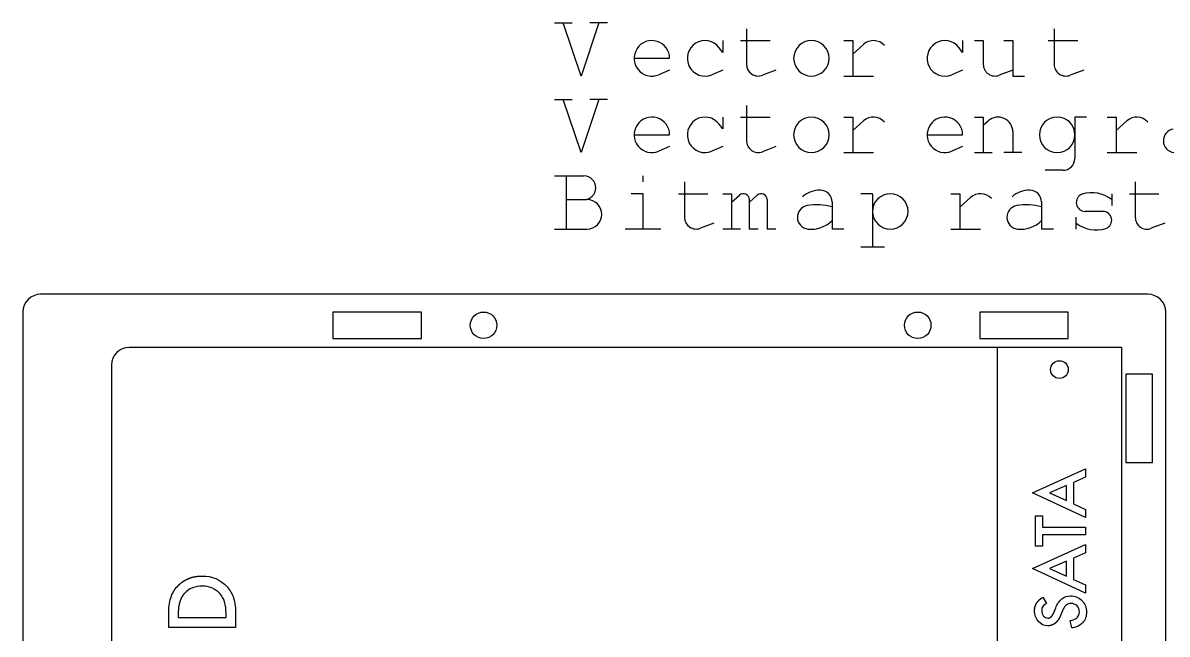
# Model space of a CAD drawing. Header units: millimetres. Extents: x 0 to 239, y -20 to 113.
# Drawn here: x 0 to 129.2, y 43.6 to 112.6 of the extents above; entities that cross this region are included whole.
import ezdxf

# ---------------------------------------------------------------- set-up
doc = ezdxf.new("R2010")
doc.units = ezdxf.units.MM
doc.layers.get('0').update_dxf_attribs({"lineweight": 25, "true_color": 0xffffff})
doc.layers.add('Text', color=7, linetype='Continuous', lineweight=25, true_color=0x000000)

msp = doc.modelspace()

# ---------------------------------------------------------------- linework, layer by layer
at = {"color": 1, "true_color": 0xff0000}
for p, q in [((127, 82), (2, 82)), ((0, 80), (0, 2)), ((45, 80), (35, 80)), ((35, 80), (35, 77)), ((45, 77), (45, 80)), ((118, 80), (108, 80)), ((108, 80), (108, 77)), ((118, 77), (118, 80)), ((129, 2), (129, 80)), ((35, 77), (45, 77)), ((108, 77), (118, 77)), ((127.5, 73), (124.5, 73)), ((124.5, 73), (124.5, 63)), ((127.5, 63), (127.5, 73)), ((124.5, 63), (127.5, 63))]:
    msp.add_line(p, q, dxfattribs=at)
at = {"color": 5, "true_color": 0x0000ff}
for p, q in [((110, 76), (12, 76)), ((110, 6), (110, 76)), ((124, 76), (110, 76)), ((124, 76), (124, 6)), ((10, 74), (10, 8))]:
    msp.add_line(p, q, dxfattribs=at)
at = {"color": 3, "true_color": 0x00ff00, "flags": 128}
for points in [[(118.58, 60.77), (118.58, 58.35), (119.95, 57.72), (119.95, 56.81), (113.95, 59.6), (119.95, 62.29), (119.95, 61.36)], [(117.78, 60.42), (115.86, 59.58), (117.78, 58.71)], [(115.1, 55.71), (119.95, 55.71), (119.95, 54.85), (115.1, 54.85), (115.1, 53.56), (114.3, 53.56), (114.3, 57), (115.1, 57)], [(118.58, 52.23), (118.58, 49.82), (119.95, 49.19), (119.95, 48.27), (113.95, 51.06), (119.95, 53.76), (119.95, 52.83)], [(117.78, 51.89), (115.86, 51.05), (117.78, 50.17)]]:
    msp.add_lwpolyline(points, close=True, dxfattribs=at)
for points in [[(24, 44.37), (16.47, 44.37), (16.47, 45.95, -0.079124), (16.7, 47.75, -0.111818), (17.44, 49.03), (17.45, 49.04), (17.46, 49.05), (17.47, 49.06), (17.48, 49.07), (17.48, 49.07), (17.49, 49.08), (17.5, 49.09), (17.51, 49.1), (17.52, 49.11), (17.53, 49.12), (17.54, 49.13), (17.54, 49.14), (17.55, 49.15), (17.56, 49.15), (17.57, 49.16), (17.58, 49.17), (17.59, 49.18), (17.6, 49.19), (17.6, 49.2), (17.61, 49.2), (17.62, 49.21), (17.63, 49.22), (17.64, 49.23), (17.65, 49.24), (17.66, 49.25), (17.67, 49.25), (17.67, 49.26), (17.68, 49.27), (17.69, 49.28), (17.7, 49.29), (17.71, 49.29), (17.72, 49.3), (17.73, 49.31), (17.74, 49.32), (17.75, 49.33), (17.76, 49.33), (17.76, 49.34), (17.77, 49.35), (17.78, 49.36), (17.79, 49.37), (17.8, 49.37), (17.81, 49.38), (17.82, 49.39), (17.83, 49.4), (17.84, 49.4), (17.85, 49.41), (17.86, 49.42), (17.87, 49.43), (17.87, 49.43), (17.88, 49.44), (17.89, 49.45), (17.9, 49.46), (17.91, 49.46), (17.92, 49.47), (17.93, 49.48), (17.94, 49.48), (17.95, 49.49), (17.96, 49.5), (17.97, 49.5), (17.98, 49.51), (17.99, 49.52), (18, 49.53), (18.01, 49.53), (18.02, 49.54), (18.03, 49.55), (18.04, 49.55), (18.05, 49.56), (18.05, 49.57), (18.06, 49.57), (18.07, 49.58), (18.08, 49.59), (18.09, 49.59), (18.1, 49.6), (18.11, 49.61), (18.12, 49.61), (18.13, 49.62), (18.14, 49.63), (18.15, 49.63), (18.16, 49.64), (18.17, 49.64), (18.18, 49.65), (18.19, 49.66), (18.2, 49.66), (18.21, 49.67), (18.22, 49.68), (18.23, 49.68), (18.24, 49.69), (18.25, 49.69), (18.26, 49.7), (18.27, 49.71), (18.28, 49.71), (18.29, 49.72), (18.3, 49.72), (18.31, 49.73), (18.32, 49.73), (18.33, 49.74), (18.34, 49.75), (18.35, 49.75), (18.36, 49.76), (18.38, 49.76), (18.39, 49.77), (18.4, 49.77), (18.41, 49.78), (18.42, 49.78), (18.43, 49.79), (18.44, 49.79), (18.45, 49.8), (18.46, 49.81), (18.47, 49.81), (18.48, 49.82), (18.49, 49.82), (18.5, 49.83), (18.51, 49.83), (18.52, 49.84), (18.53, 49.84), (18.54, 49.85), (18.55, 49.85), (18.56, 49.86), (18.58, 49.86), (18.59, 49.87), (18.6, 49.87), (18.61, 49.88), (18.62, 49.88), (18.63, 49.89), (18.64, 49.89), (18.65, 49.89), (18.66, 49.9), (18.67, 49.9), (18.68, 49.91), (18.69, 49.91), (18.71, 49.92), (18.72, 49.92), (18.73, 49.93), (18.74, 49.93), (18.75, 49.93), (18.76, 49.94), (18.77, 49.94), (18.78, 49.95), (18.79, 49.95), (18.81, 49.96), (18.82, 49.96), (18.83, 49.96), (18.84, 49.97), (18.85, 49.97), (18.86, 49.98), (18.87, 49.98), (18.88, 49.98), (18.9, 49.99), (18.91, 49.99), (18.92, 50), (18.93, 50), (18.94, 50), (18.95, 50.01), (18.96, 50.01), (18.97, 50.01), (18.99, 50.02), (19, 50.02), (19.01, 50.02), (19.02, 50.03), (19.03, 50.03), (19.04, 50.03), (19.06, 50.04), (19.07, 50.04), (19.08, 50.04), (19.09, 50.05), (19.1, 50.05), (19.11, 50.05), (19.13, 50.06), (19.14, 50.06), (19.15, 50.06), (19.16, 50.07), (19.17, 50.07), (19.18, 50.07), (19.2, 50.08), (19.21, 50.08), (19.22, 50.08), (19.23, 50.08), (19.24, 50.09), (19.26, 50.09), (19.27, 50.09), (19.28, 50.09), (19.29, 50.1), (19.3, 50.1), (19.32, 50.1), (19.33, 50.11), (19.34, 50.11), (19.35, 50.11), (19.36, 50.11), (19.38, 50.12), (19.39, 50.12), (19.4, 50.12), (19.41, 50.12), (19.43, 50.12), (19.44, 50.13), (19.45, 50.13), (19.46, 50.13), (19.47, 50.13), (19.49, 50.14), (19.5, 50.14), (19.51, 50.14), (19.52, 50.14), (19.54, 50.14), (19.55, 50.15), (19.56, 50.15), (19.57, 50.15), (19.59, 50.15), (19.6, 50.15), (19.61, 50.15), (19.62, 50.16), (19.64, 50.16), (19.65, 50.16), (19.66, 50.16), (19.67, 50.16), (19.69, 50.16), (19.7, 50.17), (19.71, 50.17), (19.72, 50.17), (19.74, 50.17), (19.75, 50.17), (19.76, 50.17), (19.78, 50.17), (19.79, 50.17), (19.8, 50.18), (19.81, 50.18), (19.83, 50.18), (19.84, 50.18), (19.85, 50.18), (19.87, 50.18), (19.88, 50.18), (19.89, 50.18), (19.9, 50.18), (19.92, 50.18), (19.93, 50.19), (19.94, 50.19), (19.96, 50.19), (19.97, 50.19), (19.98, 50.19), (20, 50.19), (20.01, 50.19), (20.02, 50.19), (20.04, 50.19), (20.05, 50.19), (20.06, 50.19), (20.08, 50.19), (20.09, 50.19), (20.1, 50.19), (20.12, 50.19), (20.13, 50.19), (20.14, 50.19), (20.16, 50.19), (20.17, 50.19), (20.18, 50.19), (20.2, 50.19), (20.21, 50.19), (20.22, 50.19), (20.24, 50.19, -0.225204), (23.04, 48.98, -0.105475), (23.79, 47.7, -0.077095), (24, 45.93)], [(22.93, 45.51), (22.93, 46.02, 0.075495), (22.77, 47.29, 0.104151), (22.23, 48.21, 0.220288), (20.24, 49.05, 0.217523), (18.23, 48.22), (18.22, 48.21), (18.22, 48.21), (18.21, 48.2), (18.21, 48.2), (18.2, 48.19), (18.2, 48.19), (18.19, 48.18), (18.19, 48.17), (18.18, 48.17), (18.18, 48.16), (18.17, 48.16), (18.16, 48.15), (18.16, 48.14), (18.15, 48.14), (18.15, 48.13), (18.14, 48.12), (18.14, 48.12), (18.13, 48.11), (18.13, 48.11), (18.12, 48.1), (18.12, 48.09), (18.11, 48.09), (18.11, 48.08), (18.11, 48.07), (18.1, 48.07), (18.1, 48.06), (18.09, 48.06), (18.09, 48.05), (18.08, 48.04), (18.08, 48.04), (18.07, 48.03), (18.07, 48.02), (18.06, 48.02), (18.06, 48.01), (18.05, 48), (18.05, 48), (18.04, 47.99), (18.04, 47.98), (18.03, 47.98), (18.03, 47.97), (18.03, 47.96), (18.02, 47.96), (18.02, 47.95), (18.01, 47.94), (18.01, 47.94), (18, 47.93), (18, 47.92), (17.99, 47.92), (17.99, 47.91), (17.99, 47.9), (17.98, 47.9), (17.98, 47.89), (17.97, 47.88), (17.97, 47.87), (17.96, 47.87), (17.96, 47.86), (17.96, 47.85), (17.95, 47.85), (17.95, 47.84), (17.94, 47.83), (17.94, 47.82), (17.94, 47.82), (17.93, 47.81), (17.93, 47.8), (17.92, 47.8), (17.92, 47.79), (17.92, 47.78), (17.91, 47.77), (17.91, 47.77), (17.9, 47.76), (17.9, 47.75), (17.9, 47.75), (17.89, 47.74), (17.89, 47.73), (17.88, 47.72), (17.88, 47.72), (17.88, 47.71), (17.87, 47.7), (17.87, 47.69), (17.87, 47.69), (17.86, 47.68), (17.86, 47.67), (17.85, 47.66), (17.85, 47.65), (17.85, 47.65), (17.84, 47.64), (17.84, 47.63), (17.84, 47.62), (17.83, 47.62), (17.83, 47.61), (17.83, 47.6), (17.82, 47.59), (17.82, 47.59), (17.82, 47.58), (17.81, 47.57), (17.81, 47.56), (17.81, 47.55), (17.8, 47.55), (17.8, 47.54), (17.8, 47.53), (17.79, 47.52), (17.79, 47.51), (17.79, 47.51), (17.78, 47.5), (17.78, 47.49), (17.78, 47.48), (17.77, 47.47), (17.77, 47.47), (17.77, 47.46), (17.76, 47.45), (17.76, 47.44), (17.76, 47.43), (17.76, 47.42), (17.75, 47.42), (17.75, 47.41), (17.75, 47.4), (17.74, 47.39), (17.74, 47.38), (17.74, 47.37), (17.73, 47.37), (17.73, 47.36), (17.73, 47.35), (17.73, 47.34), (17.72, 47.33), (17.72, 47.32), (17.72, 47.32), (17.72, 47.31), (17.71, 47.3), (17.71, 47.29), (17.71, 47.28), (17.7, 47.27), (17.7, 47.26), (17.7, 47.25), (17.7, 47.25), (17.69, 47.24), (17.69, 47.23), (17.69, 47.22), (17.69, 47.21), (17.68, 47.2), (17.68, 47.19), (17.68, 47.18), (17.68, 47.18), (17.67, 47.17), (17.67, 47.16), (17.67, 47.15), (17.67, 47.14), (17.67, 47.13), (17.66, 47.12), (17.66, 47.11), (17.66, 47.1), (17.66, 47.09), (17.65, 47.09), (17.65, 47.08), (17.65, 47.07), (17.65, 47.06), (17.65, 47.05), (17.64, 47.04), (17.64, 47.03), (17.64, 47.02), (17.64, 47.01), (17.64, 47), (17.63, 46.99), (17.63, 46.98), (17.63, 46.97), (17.63, 46.97), (17.63, 46.96), (17.62, 46.95), (17.62, 46.94), (17.62, 46.93), (17.62, 46.92), (17.62, 46.91), (17.61, 46.9), (17.61, 46.89), (17.61, 46.88), (17.61, 46.87), (17.61, 46.86), (17.61, 46.85), (17.6, 46.84), (17.6, 46.83), (17.6, 46.82), (17.6, 46.81), (17.6, 46.8), (17.6, 46.79), (17.59, 46.78), (17.59, 46.77), (17.59, 46.76), (17.59, 46.75), (17.59, 46.74), (17.59, 46.73), (17.59, 46.72), (17.58, 46.71), (17.58, 46.7), (17.58, 46.69), (17.58, 46.68), (17.58, 46.67), (17.58, 46.66), (17.58, 46.65), (17.58, 46.64), (17.57, 46.63), (17.57, 46.62), (17.57, 46.61), (17.57, 46.6), (17.57, 46.59), (17.57, 46.58), (17.57, 46.57), (17.57, 46.56), (17.57, 46.55), (17.56, 46.54), (17.56, 46.53), (17.56, 46.52), (17.56, 46.51), (17.56, 46.5), (17.56, 46.49), (17.56, 46.48), (17.56, 46.47), (17.56, 46.46), (17.56, 46.45), (17.56, 46.44), (17.55, 46.43), (17.55, 46.42), (17.55, 46.41), (17.55, 46.4), (17.55, 46.38), (17.55, 46.37), (17.55, 46.36), (17.55, 46.35), (17.55, 46.34), (17.55, 46.33), (17.55, 46.32), (17.55, 46.31), (17.55, 46.3), (17.55, 46.29), (17.55, 46.28), (17.55, 46.27), (17.55, 46.26), (17.54, 46.24), (17.54, 46.23), (17.54, 46.22), (17.54, 46.21), (17.54, 46.2), (17.54, 46.19), (17.54, 46.18), (17.54, 46.17), (17.54, 46.16), (17.54, 46.15), (17.54, 46.13), (17.54, 46.12), (17.54, 46.11), (17.54, 46.1), (17.54, 46.09), (17.54, 46.08), (17.54, 46.07), (17.54, 46.06), (17.54, 46.04), (17.54, 46.03), (17.54, 46.02), (17.54, 45.51)], [(115.14, 47.8), (115.55, 47.11, 0.122524), (115.12, 46.74, 0.143942), (115, 46.27, 0.184588), (115.2, 45.68, 0.232304), (115.7, 45.45), (115.7, 45.45), (115.7, 45.45), (115.71, 45.45), (115.71, 45.45), (115.71, 45.45), (115.72, 45.45), (115.72, 45.45), (115.72, 45.45), (115.73, 45.45), (115.73, 45.45), (115.73, 45.45), (115.73, 45.45), (115.74, 45.45), (115.74, 45.45), (115.74, 45.45), (115.75, 45.45), (115.75, 45.45), (115.75, 45.45), (115.76, 45.45), (115.76, 45.45), (115.76, 45.45), (115.77, 45.45), (115.77, 45.45), (115.77, 45.45), (115.78, 45.45), (115.78, 45.45), (115.78, 45.45), (115.78, 45.45), (115.79, 45.45), (115.79, 45.46), (115.79, 45.46), (115.8, 45.46), (115.8, 45.46), (115.8, 45.46), (115.81, 45.46), (115.81, 45.46), (115.81, 45.46), (115.82, 45.46), (115.82, 45.46), (115.82, 45.46), (115.82, 45.46), (115.83, 45.46), (115.83, 45.46), (115.83, 45.47), (115.84, 45.47), (115.84, 45.47), (115.84, 45.47), (115.85, 45.47), (115.85, 45.47), (115.85, 45.47), (115.85, 45.47), (115.86, 45.47), (115.86, 45.47), (115.86, 45.47), (115.87, 45.48), (115.87, 45.48), (115.87, 45.48), (115.88, 45.48), (115.88, 45.48), (115.88, 45.48), (115.88, 45.48), (115.89, 45.48), (115.89, 45.48), (115.89, 45.49), (115.9, 45.49), (115.9, 45.49), (115.9, 45.49), (115.9, 45.49), (115.91, 45.49), (115.91, 45.49), (115.91, 45.49), (115.92, 45.5), (115.92, 45.5), (115.92, 45.5), (115.92, 45.5), (115.93, 45.5), (115.93, 45.5), (115.93, 45.5), (115.94, 45.51), (115.94, 45.51), (115.94, 45.51), (115.94, 45.51), (115.95, 45.51), (115.95, 45.51), (115.95, 45.51), (115.96, 45.52), (115.96, 45.52), (115.96, 45.52), (115.96, 45.52), (115.97, 45.52), (115.97, 45.52), (115.97, 45.53), (115.98, 45.53), (115.98, 45.53), (115.98, 45.53), (115.98, 45.53), (115.99, 45.54), (115.99, 45.54), (115.99, 45.54), (115.99, 45.54), (116, 45.54), (116, 45.54), (116, 45.55), (116.01, 45.55), (116.01, 45.55), (116.01, 45.55), (116.01, 45.55), (116.02, 45.56), (116.02, 45.56), (116.02, 45.56), (116.02, 45.56), (116.03, 45.56), (116.03, 45.57), (116.03, 45.57), (116.04, 45.57), (116.04, 45.57), (116.04, 45.58), (116.04, 45.58), (116.05, 45.58), (116.05, 45.58), (116.05, 45.58), (116.05, 45.59), (116.06, 45.59), (116.06, 45.59), (116.06, 45.59), (116.06, 45.6), (116.07, 45.6), (116.07, 45.6), (116.07, 45.6), (116.07, 45.61), (116.08, 45.61), (116.08, 45.61), (116.08, 45.61), (116.08, 45.62), (116.09, 45.62), (116.09, 45.62), (116.09, 45.62), (116.1, 45.63), (116.1, 45.63), (116.1, 45.63), (116.1, 45.63), (116.11, 45.64), (116.11, 45.64), (116.11, 45.64), (116.11, 45.64), (116.12, 45.65), (116.12, 45.65), (116.12, 45.65), (116.12, 45.66), (116.13, 45.66), (116.13, 45.66), (116.13, 45.66), (116.13, 45.67), (116.14, 45.67), (116.14, 45.67), (116.14, 45.68), (116.14, 45.68), (116.15, 45.68), (116.15, 45.68), (116.15, 45.69), (116.15, 45.69), (116.16, 45.69), (116.16, 45.7), (116.16, 45.7), (116.16, 45.7), (116.16, 45.71), (116.17, 45.71), (116.17, 45.71), (116.17, 45.71), (116.17, 45.72), (116.18, 45.72), (116.18, 45.72), (116.18, 45.73), (116.18, 45.73), (116.19, 45.73), (116.19, 45.74), (116.19, 45.74), (116.19, 45.74), (116.2, 45.75), (116.2, 45.75), (116.2, 45.75), (116.2, 45.76), (116.21, 45.76), (116.21, 45.76), (116.21, 45.77), (116.21, 45.77), (116.21, 45.77), (116.22, 45.78), (116.22, 45.78), (116.22, 45.79), (116.22, 45.79), (116.23, 45.79), (116.23, 45.8), (116.23, 45.8), (116.23, 45.8), (116.23, 45.81), (116.24, 45.81), (116.24, 45.81), (116.24, 45.82), (116.24, 45.82), (116.25, 45.83), (116.25, 45.83), (116.25, 45.83), (116.25, 45.84), (116.26, 45.84), (116.26, 45.84), (116.26, 45.85), (116.26, 45.85), (116.26, 45.86), (116.27, 45.86), (116.27, 45.86), (116.27, 45.87), (116.27, 45.87), (116.27, 45.88), (116.28, 45.88), (116.28, 45.88), (116.28, 45.89), (116.28, 45.89), (116.29, 45.9), (116.29, 45.9), (116.29, 45.9), (116.29, 45.91), (116.29, 45.91), (116.3, 45.92), (116.3, 45.92), (116.3, 45.93), (116.3, 45.93), (116.3, 45.93), (116.31, 45.94), (116.31, 45.94), (116.31, 45.95), (116.31, 45.95), (116.32, 45.96), (116.32, 45.96), (116.32, 45.96), (116.32, 45.97), (116.32, 45.97), (116.33, 45.98), (116.33, 45.98), (116.33, 45.99), (116.33, 45.99), (116.33, 46), (116.34, 46), (116.34, 46.01), (116.34, 46.01), (116.34, 46.01), (116.34, 46.02), (116.35, 46.02), (116.35, 46.03), (116.35, 46.03), (116.35, 46.04), (116.35, 46.04), (116.36, 46.05), (116.36, 46.05), (116.36, 46.06), (116.36, 46.06), (116.59, 46.62, -0.128207), (117.27, 47.63, -0.173865), (118.25, 47.95, -0.210026), (119.54, 47.43, -0.203866), (120.05, 46.13, -0.192545), (119.62, 44.92, -0.174768), (118.39, 44.33), (118.2, 45.19, 0.124059), (118.89, 45.4, 0.255388), (119.25, 46.16, 0.208965), (118.99, 46.83, 0.204754), (118.31, 47.09, 0.080879), (118.01, 47.04, 0.095521), (117.76, 46.9, 0.072892), (117.54, 46.65, 0.042866), (117.35, 46.28), (117.12, 45.74), (117.12, 45.73), (117.11, 45.72), (117.11, 45.71), (117.11, 45.7), (117.1, 45.69), (117.1, 45.69), (117.1, 45.68), (117.09, 45.67), (117.09, 45.66), (117.08, 45.65), (117.08, 45.64), (117.08, 45.63), (117.07, 45.62), (117.07, 45.62), (117.06, 45.61), (117.06, 45.6), (117.06, 45.59), (117.05, 45.58), (117.05, 45.57), (117.04, 45.57), (117.04, 45.56), (117.03, 45.55), (117.03, 45.54), (117.03, 45.53), (117.02, 45.52), (117.02, 45.52), (117.01, 45.51), (117.01, 45.5), (117.01, 45.49), (117, 45.48), (117, 45.48), (116.99, 45.47), (116.99, 45.46), (116.98, 45.45), (116.98, 45.44), (116.98, 45.44), (116.97, 45.43), (116.97, 45.42), (116.96, 45.41), (116.96, 45.41), (116.95, 45.4), (116.95, 45.39), (116.95, 45.38), (116.94, 45.38), (116.94, 45.37), (116.93, 45.36), (116.93, 45.35), (116.92, 45.35), (116.92, 45.34), (116.91, 45.33), (116.91, 45.32), (116.9, 45.32), (116.9, 45.31), (116.9, 45.3), (116.89, 45.29), (116.89, 45.29), (116.88, 45.28), (116.88, 45.27), (116.87, 45.27), (116.87, 45.26), (116.86, 45.25), (116.86, 45.25), (116.85, 45.24), (116.85, 45.23), (116.84, 45.23), (116.84, 45.22), (116.83, 45.21), (116.83, 45.21), (116.83, 45.2), (116.82, 45.19), (116.82, 45.19), (116.81, 45.18), (116.81, 45.17), (116.8, 45.17), (116.8, 45.16), (116.79, 45.15), (116.79, 45.15), (116.78, 45.14), (116.78, 45.13), (116.77, 45.13), (116.77, 45.12), (116.76, 45.12), (116.76, 45.11), (116.75, 45.1), (116.75, 45.1), (116.74, 45.09), (116.74, 45.09), (116.73, 45.08), (116.73, 45.07), (116.72, 45.07), (116.72, 45.06), (116.71, 45.06), (116.71, 45.05), (116.7, 45.04), (116.7, 45.04), (116.69, 45.03), (116.69, 45.03), (116.68, 45.02), (116.68, 45.02), (116.67, 45.01), (116.67, 45.01), (116.66, 45), (116.65, 44.99), (116.65, 44.99), (116.64, 44.98), (116.64, 44.98), (116.63, 44.97), (116.63, 44.97), (116.62, 44.96), (116.62, 44.96), (116.61, 44.95), (116.61, 44.95), (116.6, 44.94), (116.6, 44.94), (116.59, 44.93), (116.59, 44.93), (116.58, 44.92), (116.57, 44.92), (116.57, 44.91), (116.56, 44.91), (116.56, 44.9), (116.55, 44.9), (116.55, 44.89), (116.54, 44.89), (116.54, 44.88), (116.53, 44.88), (116.52, 44.87), (116.52, 44.87), (116.51, 44.87), (116.51, 44.86), (116.5, 44.86), (116.5, 44.85), (116.49, 44.85), (116.49, 44.84), (116.48, 44.84), (116.47, 44.84), (116.47, 44.83), (116.46, 44.83), (116.46, 44.82), (116.45, 44.82), (116.45, 44.81), (116.44, 44.81), (116.43, 44.81), (116.43, 44.8), (116.42, 44.8), (116.42, 44.79), (116.41, 44.79), (116.4, 44.79), (116.4, 44.78), (116.39, 44.78), (116.39, 44.78), (116.38, 44.77), (116.37, 44.77), (116.37, 44.76), (116.36, 44.76), (116.36, 44.76), (116.35, 44.75), (116.35, 44.75), (116.34, 44.75), (116.33, 44.74), (116.33, 44.74), (116.32, 44.74), (116.31, 44.73), (116.31, 44.73), (116.3, 44.73), (116.3, 44.72), (116.29, 44.72), (116.28, 44.72), (116.28, 44.71), (116.27, 44.71), (116.27, 44.71), (116.26, 44.71), (116.25, 44.7), (116.25, 44.7), (116.24, 44.7), (116.23, 44.69), (116.23, 44.69), (116.22, 44.69), (116.22, 44.69), (116.21, 44.68), (116.2, 44.68), (116.2, 44.68), (116.19, 44.67), (116.18, 44.67), (116.18, 44.67), (116.17, 44.67), (116.16, 44.66), (116.16, 44.66), (116.15, 44.66), (116.15, 44.66), (116.14, 44.66), (116.13, 44.65), (116.13, 44.65), (116.12, 44.65), (116.11, 44.65), (116.11, 44.64), (116.1, 44.64), (116.09, 44.64), (116.09, 44.64), (116.08, 44.64), (116.07, 44.63), (116.07, 44.63), (116.06, 44.63), (116.05, 44.63), (116.05, 44.63), (116.04, 44.62), (116.03, 44.62), (116.03, 44.62), (116.02, 44.62), (116.01, 44.62), (116.01, 44.62), (116, 44.61), (115.99, 44.61), (115.99, 44.61), (115.98, 44.61), (115.97, 44.61), (115.97, 44.61), (115.96, 44.61), (115.95, 44.6), (115.95, 44.6), (115.94, 44.6), (115.93, 44.6), (115.92, 44.6), (115.92, 44.6), (115.91, 44.6), (115.9, 44.6), (115.9, 44.6), (115.89, 44.59), (115.88, 44.59), (115.88, 44.59), (115.87, 44.59), (115.86, 44.59), (115.86, 44.59), (115.85, 44.59), (115.84, 44.59), (115.83, 44.59), (115.83, 44.59), (115.82, 44.59), (115.81, 44.59), (115.81, 44.58), (115.8, 44.58), (115.79, 44.58), (115.78, 44.58), (115.78, 44.58), (115.77, 44.58), (115.76, 44.58), (115.75, 44.58), (115.75, 44.58), (115.74, 44.58), (115.73, 44.58), (115.73, 44.58), (115.72, 44.58), (115.71, 44.58), (115.7, 44.58), (115.7, 44.58), (115.69, 44.58, -0.226069), (114.63, 45.07, -0.189378), (114.19, 46.28), (114.19, 46.28), (114.19, 46.29), (114.19, 46.3), (114.19, 46.31), (114.19, 46.31), (114.19, 46.32), (114.19, 46.33), (114.19, 46.34), (114.19, 46.35), (114.2, 46.35), (114.2, 46.36), (114.2, 46.37), (114.2, 46.38), (114.2, 46.38), (114.2, 46.39), (114.2, 46.4), (114.2, 46.4), (114.2, 46.41), (114.2, 46.42), (114.2, 46.43), (114.2, 46.43), (114.2, 46.44), (114.2, 46.45), (114.2, 46.46), (114.2, 46.46), (114.2, 46.47), (114.2, 46.48), (114.21, 46.49), (114.21, 46.49), (114.21, 46.5), (114.21, 46.51), (114.21, 46.51), (114.21, 46.52), (114.21, 46.53), (114.21, 46.54), (114.21, 46.54), (114.21, 46.55), (114.21, 46.56), (114.22, 46.56), (114.22, 46.57), (114.22, 46.58), (114.22, 46.59), (114.22, 46.59), (114.22, 46.6), (114.22, 46.61), (114.22, 46.61), (114.23, 46.62), (114.23, 46.63), (114.23, 46.64), (114.23, 46.64), (114.23, 46.65), (114.23, 46.66), (114.23, 46.66), (114.24, 46.67), (114.24, 46.68), (114.24, 46.68), (114.24, 46.69), (114.24, 46.7), (114.24, 46.7), (114.25, 46.71), (114.25, 46.72), (114.25, 46.72), (114.25, 46.73), (114.25, 46.74), (114.26, 46.75), (114.26, 46.75), (114.26, 46.76), (114.26, 46.77), (114.26, 46.77), (114.26, 46.78), (114.27, 46.79), (114.27, 46.79), (114.27, 46.8), (114.27, 46.81), (114.28, 46.81), (114.28, 46.82), (114.28, 46.83), (114.28, 46.83), (114.28, 46.84), (114.29, 46.85), (114.29, 46.85), (114.29, 46.86), (114.29, 46.87), (114.3, 46.87), (114.3, 46.88), (114.3, 46.88), (114.3, 46.89), (114.31, 46.9), (114.31, 46.9), (114.31, 46.91), (114.31, 46.92), (114.32, 46.92), (114.32, 46.93), (114.32, 46.94), (114.32, 46.94), (114.33, 46.95), (114.33, 46.96), (114.33, 46.96), (114.34, 46.97), (114.34, 46.97), (114.34, 46.98), (114.34, 46.99), (114.35, 46.99), (114.35, 47), (114.35, 47.01), (114.36, 47.01), (114.36, 47.02), (114.36, 47.02), (114.37, 47.03), (114.37, 47.04), (114.37, 47.04), (114.38, 47.05), (114.38, 47.06), (114.38, 47.06), (114.39, 47.07), (114.39, 47.07), (114.39, 47.08), (114.4, 47.09), (114.4, 47.09), (114.4, 47.1), (114.41, 47.1), (114.41, 47.11), (114.41, 47.12), (114.42, 47.12), (114.42, 47.13), (114.42, 47.13), (114.43, 47.14), (114.43, 47.15), (114.44, 47.15), (114.44, 47.16), (114.44, 47.16), (114.45, 47.17), (114.45, 47.18), (114.45, 47.18), (114.46, 47.19), (114.46, 47.19), (114.47, 47.2), (114.47, 47.21), (114.47, 47.21), (114.48, 47.22), (114.48, 47.22), (114.49, 47.23), (114.49, 47.23), (114.49, 47.24), (114.5, 47.25), (114.5, 47.25), (114.51, 47.26), (114.51, 47.26), (114.52, 47.27), (114.52, 47.27), (114.52, 47.28), (114.53, 47.29), (114.53, 47.29), (114.54, 47.3), (114.54, 47.3), (114.55, 47.31), (114.55, 47.31), (114.56, 47.32), (114.56, 47.32), (114.57, 47.33), (114.57, 47.34), (114.57, 47.34), (114.58, 47.35), (114.58, 47.35), (114.59, 47.36), (114.59, 47.36), (114.6, 47.37), (114.6, 47.37), (114.61, 47.38), (114.61, 47.38), (114.62, 47.39), (114.62, 47.4), (114.63, 47.4), (114.63, 47.41), (114.64, 47.41), (114.64, 47.42), (114.65, 47.42), (114.65, 47.43), (114.66, 47.43), (114.66, 47.44), (114.67, 47.44), (114.67, 47.45), (114.68, 47.45), (114.68, 47.46), (114.69, 47.46), (114.7, 47.47), (114.7, 47.47), (114.71, 47.48), (114.71, 47.49), (114.72, 47.49), (114.72, 47.5), (114.73, 47.5), (114.73, 47.51), (114.74, 47.51), (114.75, 47.52), (114.75, 47.52), (114.76, 47.53), (114.76, 47.53), (114.77, 47.54), (114.77, 47.54), (114.78, 47.55), (114.79, 47.55), (114.79, 47.56), (114.8, 47.56), (114.8, 47.57), (114.81, 47.57), (114.82, 47.58), (114.82, 47.58), (114.83, 47.59), (114.83, 47.59), (114.84, 47.6), (114.85, 47.6), (114.85, 47.61), (114.86, 47.61), (114.86, 47.62), (114.87, 47.62), (114.88, 47.62), (114.88, 47.63), (114.89, 47.63), (114.9, 47.64), (114.9, 47.64), (114.91, 47.65), (114.92, 47.65), (114.92, 47.66), (114.93, 47.66), (114.93, 47.67), (114.94, 47.67), (114.95, 47.68), (114.95, 47.68), (114.96, 47.69), (114.97, 47.69), (114.97, 47.7), (114.98, 47.7), (114.99, 47.7), (114.99, 47.71), (115, 47.71), (115.01, 47.72), (115.02, 47.72), (115.02, 47.73), (115.03, 47.73), (115.04, 47.74), (115.04, 47.74), (115.05, 47.74), (115.06, 47.75), (115.06, 47.75), (115.07, 47.76), (115.08, 47.76), (115.09, 47.77), (115.09, 47.77), (115.1, 47.78), (115.11, 47.78), (115.11, 47.78), (115.12, 47.79), (115.13, 47.79), (115.14, 47.8)]]:
    msp.add_lwpolyline(points, format="xyb", close=True, dxfattribs=at)
at = {"color": 1, "true_color": 0xff0000}
for centre, radius in [((52, 78.5), 1.5), ((101, 78.5), 1.5), ((117, 73.5), 1)]:
    msp.add_circle(centre, radius, dxfattribs=at)
for centre, start, end in [((2, 80), 90, 180), ((127, 80), 0, 90)]:
    msp.add_arc(centre, 2, start, end, dxfattribs=at)
at = {"color": 5, "true_color": 0x0000ff}
msp.add_arc((12, 74), 2, 90, 180, dxfattribs=at)
at = {"layer": 'Text', "color": 1, "true_color": 0xff0000, "flags": 128}
for points in [[(60, 112.64), (62, 112.64)], [(63, 106.64), (61, 112.64)], [(65, 112.64), (63, 106.64)], [(66, 112.64), (64, 112.64)], [(79, 110.64), (79, 109.31), (78.6, 109.84)], [(81, 110.64), (84.33, 110.64)], [(92.67, 110.64), (93.67, 110.64)], [(93.67, 110.64), (93.67, 106.64)], [(93.67, 109.12), (94.89, 110.21)], [(106.07, 110.64), (106.07, 109.31), (105.67, 109.84)], [(107.4, 110.64), (108.4, 110.64)], [(108.4, 110.64), (108.4, 107.97)], [(110.74, 110.64), (111.74, 110.64)], [(111.74, 110.64), (111.74, 106.64), (113.07, 106.64)], [(115.74, 110.64), (119.07, 110.64)], [(69, 108.64), (73, 108.64)], [(73, 107.31), (71.77, 106.79)], [(79, 107.31), (77.77, 106.79)], [(85, 107.31), (83.47, 106.73)], [(106.07, 107.31), (104.84, 106.79)], [(111.74, 107.31), (110.21, 106.73)], [(119.74, 107.31), (118.21, 106.73)], [(92.67, 106.64), (96, 106.64)]]:
    msp.add_lwpolyline(points, dxfattribs=at)
for points in [[(81.67, 111.97), (81.67, 107.97, 0.524995), (83.47, 106.73)], [(116.4, 111.97), (116.4, 107.97, 0.524995), (118.21, 106.73)], [(73, 108.64, 3.302783), (71.77, 106.79)], [(78.6, 109.84, 2.04464), (77.77, 106.79)], [(97.24, 110.09, 0.413267), (94.89, 110.21)], [(105.67, 109.84, 2.04464), (104.84, 106.79)], [(108.4, 107.97, 0.524995), (110.21, 106.73)]]:
    msp.add_lwpolyline(points, format="xyb", dxfattribs=at)
msp.add_lwpolyline([(91, 108.64, 1), (87, 108.64, 1)], format="xyb", close=True, dxfattribs=at)
at = {"layer": 'Text', "color": 5, "true_color": 0x0000ff, "flags": 128}
for points in [[(60, 104), (62, 104)], [(63, 98), (61, 104)], [(65, 104), (63, 98)], [(66, 104), (64, 104)], [(79, 102), (79, 100.67), (78.6, 101.2)], [(81, 102), (84.33, 102)], [(92.67, 102), (93.67, 102)], [(93.67, 102), (93.67, 98)], [(93.67, 100.48), (94.89, 101.57)], [(107.4, 102), (108.4, 102)], [(108.4, 102), (108.4, 98)], [(108.4, 101.09), (108.97, 101.58)], [(120.07, 102), (118.74, 102), (118.74, 97.33)], [(122.4, 102), (123.4, 102)], [(123.4, 102), (123.4, 98)], [(123.4, 100.48), (124.62, 101.57)], [(69, 100), (73, 100)], [(102.07, 100), (106.07, 100)], [(111.74, 100.33), (111.74, 98)], [(73, 98.67), (71.77, 98.15)], [(79, 98.67), (77.77, 98.15)], [(85, 98.67), (83.47, 98.09)], [(106.07, 98.67), (104.84, 98.15)], [(92.67, 98), (96, 98)], [(107.4, 98), (109.4, 98)], [(112.74, 98), (110.74, 98)], [(122.4, 98), (125.74, 98)], [(117.4, 96), (115.4, 96)]]:
    msp.add_lwpolyline(points, dxfattribs=at)
for points in [[(81.67, 103.33), (81.67, 99.33, 0.524995), (83.47, 98.09)], [(73, 100, 3.302783), (71.77, 98.15)], [(78.6, 101.2, 2.04464), (77.77, 98.15)], [(97.24, 101.45, 0.413267), (94.89, 101.57)], [(106.07, 100, 3.302783), (104.84, 98.15)], [(111.74, 100.33, 0.645482), (108.97, 101.58)], [(126.97, 101.45, 0.413267), (124.62, 101.57)], [(129.84, 100.65, 0.868679), (129.91, 98.01)], [(117.4, 96, 0.414214), (118.74, 97.33)]]:
    msp.add_lwpolyline(points, format="xyb", dxfattribs=at)
for points in [[(91, 100, 1), (87, 100, 1)], [(118.74, 100, 1), (114.74, 100, 1)]]:
    msp.add_lwpolyline(points, format="xyb", close=True, dxfattribs=at)
at = {"layer": 'Text', "color": 3, "true_color": 0x00ff00, "flags": 128}
for points in [[(60, 95.36), (63.33, 95.36)], [(61.33, 95.36), (61.33, 89.36)], [(70, 94.69), (70, 95.36)], [(70, 89.36), (70, 93.36), (68.67, 93.36)], [(74, 93.36), (77.33, 93.36)], [(79, 93.36), (80, 93.36), (80, 89.36)], [(80, 92.4), (80.89, 93.19)], [(82, 92.4), (82.89, 93.19)], [(95.91, 93.36), (94.58, 93.36)], [(95.91, 93.36), (95.91, 87.36)], [(104.75, 93.36), (105.75, 93.36)], [(105.75, 93.36), (105.75, 89.36)], [(122.9, 93.36), (122.9, 92.03)], [(124.9, 93.36), (128.23, 93.36)], [(61.33, 92.69), (63.67, 92.69)], [(82, 89.36), (82, 92.69)], [(84, 92.69), (84, 89.36)], [(91.33, 92.42), (91.33, 89.36)], [(105.75, 91.84), (106.97, 92.93)], [(114.98, 92.42), (114.98, 89.36)], [(118.9, 89.36), (118.9, 90.69)], [(121.9, 91.36), (119.9, 91.36)], [(60, 89.36), (63.67, 89.36)], [(72, 89.36), (68, 89.36)], [(78, 90.03), (76.47, 89.45)], [(81, 89.36), (79, 89.36)], [(83, 89.36), (82, 89.36)], [(85, 89.36), (84, 89.36)], [(92.67, 89.36), (91.33, 89.36)], [(104.75, 89.36), (108.08, 89.36)], [(116.32, 89.36), (114.98, 89.36)], [(128.9, 90.03), (127.37, 89.45)], [(94.58, 87.36), (97.25, 87.36)]]:
    msp.add_lwpolyline(points, dxfattribs=at)
for points in [[(63.33, 92.69, 1), (63.33, 95.36)], [(74.67, 94.69), (74.67, 90.69, 0.524995), (76.47, 89.45)], [(125.56, 94.69), (125.56, 90.69, 0.524995), (127.37, 89.45)], [(82, 92.69, 0.647468), (80.89, 93.19)], [(84, 92.69, 0.647468), (82.89, 93.19)], [(91.33, 92.42, 0.414214), (90, 93.75, 0.179032), (88, 93.01)], [(109.32, 92.81, 0.413267), (106.97, 92.93)], [(114.98, 92.42, 0.414214), (113.65, 93.75, 0.179032), (111.65, 93.01)], [(119.54, 93.3, 0.83416), (119.9, 91.36)], [(122.9, 92.69, 0.246849), (119.55, 93.3)], [(63.67, 89.36, 1), (63.67, 92.69)], [(88.53, 92.01, 0.868679), (88.6, 89.37)], [(91.33, 91.86, 0.110108), (88.53, 92.01)], [(112.18, 92.01, 0.868679), (112.25, 89.37)], [(114.98, 91.86, 0.110108), (112.18, 92.01)], [(122.25, 89.42, 0.83416), (121.9, 91.36)], [(88.6, 89.37, 0.230873), (91.33, 90.33)], [(112.25, 89.37, 0.230873), (114.98, 90.33)], [(118.9, 90.03, 0.24685), (122.24, 89.42)]]:
    msp.add_lwpolyline(points, format="xyb", dxfattribs=at)
msp.add_lwpolyline([(99.91, 91.36, 1), (95.91, 91.36, 1)], format="xyb", close=True, dxfattribs=at)

doc.saveas('drawing.dxf')
